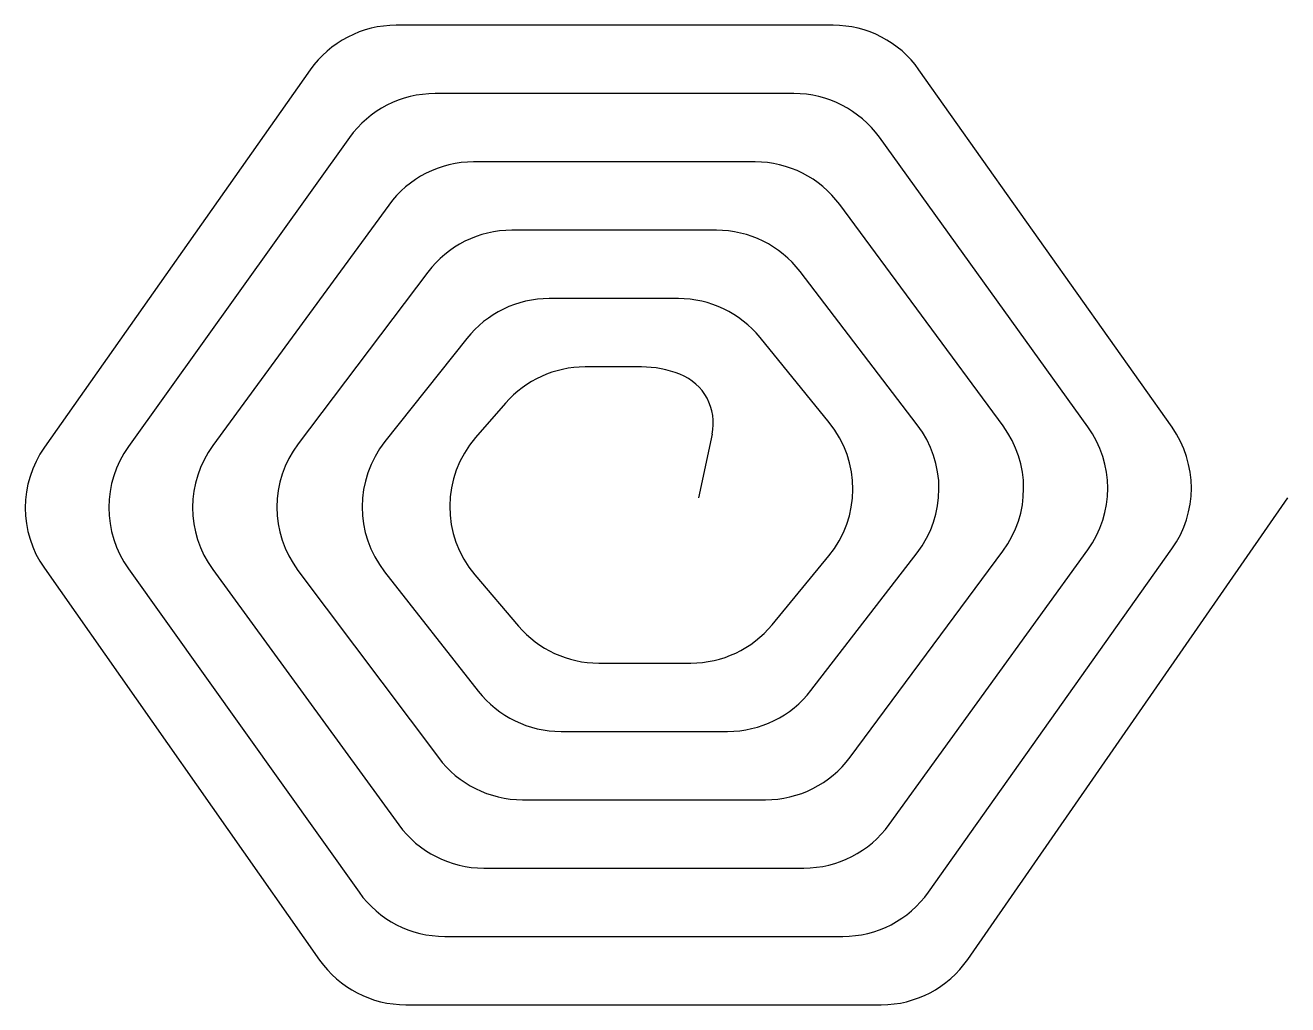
# Model space of a CAD drawing. Extents: x -2.3 to 2.5, y -1.93 to 1.8.
import ezdxf

# ---------------------------------------------------------------- set-up
doc = ezdxf.new("R2010")
doc.units = 0
doc.layers.add('MODELSKETCH_VISIBLE', color=7, linetype='CONTINUOUS')

msp = doc.modelspace()

# ---------------------------------------------------------------- linework, layer by layer
at = {"layer": 'MODELSKETCH_VISIBLE'}
for p, q in [((0.7749, 1.797), (-0.8854, 1.797)), ((-1.2125, 1.6273), (-2.2224, 0.1927)), ((2.0632, 0.2684), (1.1014, 1.628)), ((0.6264, 1.5372), (-0.7378, 1.5372)), ((-1.0631, 1.3699), (-1.9031, 0.1956)), ((1.7432, 0.2705), (0.951, 1.3709)), ((0.4786, 1.2774), (-0.5911, 1.2774)), ((-0.914, 1.1135), (-1.5821, 0.1996)), ((1.4212, 0.2736), (0.8005, 1.1149)), ((0.3318, 1.0176), (-0.4459, 1.0176)), ((-0.7652, 0.8585), (-1.2581, 0.2053)), ((1.0951, 0.2782), (0.6494, 0.8607)), ((0.1869, 0.7578), (-0.3036, 0.7578)), ((-0.617, 0.6064), (-0.9282, 0.2141)), ((0.7606, 0.2861), (0.4974, 0.61)), ((0.0466, 0.498), (-0.1678, 0.498)), ((-0.4697, 0.3604), (-0.5837, 0.2293)), ((0.3154, 0.2427), (0.264, 0)), ((1.2868, -1.7548), (2.503, 0)), ((0.5432, -0.4822), (0.7588, -0.2205)), ((0.691, -0.732), (1.0942, -0.2092)), ((0.8395, -0.9857), (1.4206, -0.2022)), ((0.9885, -1.2415), (1.7429, -0.1974)), ((1.1378, -1.4985), (2.0629, -0.194)), ((-2.2226, -0.2675), (-1.1766, -1.7568)), ((-1.9034, -0.2694), (-1.0263, -1.4993)), ((-1.5826, -0.2719), (-0.8758, -1.2427)), ((-1.2588, -0.2756), (-0.725, -0.9875)), ((-0.9294, -0.2816), (-0.5736, -0.7347)), ((-0.5863, -0.2925), (-0.4204, -0.4873)), ((-0.1159, -0.6279), (0.2345, -0.6279)), ((-0.259, -0.8877), (0.3742, -0.8877)), ((-0.405, -1.1475), (0.5182, -1.1475)), ((-0.5524, -1.4073), (0.6643, -1.4073)), ((-0.7006, -1.6671), (0.8115, -1.6671)), ((-0.8492, -1.9269), (0.9581, -1.9269))]:
    msp.add_line(p, q, dxfattribs=at)
for centre, radius, start, end in [((-0.8854, 1.397), 0.4, 90, 144.856), ((0.7749, 1.397), 0.4, 35.2741, 90), ((-0.7378, 1.1372), 0.4, 90, 144.4246), ((0.6264, 1.1372), 0.4, 35.7513, 90), ((-0.5911, 0.8774), 0.4, 90, 143.831), ((0.4786, 0.8774), 0.4, 36.4196, 90), ((-0.4459, 0.6176), 0.4, 90, 142.9632), ((0.3318, 0.6176), 0.4, 37.4226, 90), ((-0.3036, 0.3578), 0.4, 90, 141.5747), ((0.1869, 0.3578), 0.4, 39.0935, 90), ((-0.1678, 0.098), 0.4, 90, 139.0009), ((0.0466, 0.098), 0.4, 68.5554, 90), ((0.1197, 0.2841), 0.2, 348.045, 68.5554), ((0.4501, 0.0339), 0.4, 320.5137, 39.0935), ((0.7775, 0.0351), 0.4, 322.3594, 37.4226), ((1.0993, 0.0361), 0.4, 323.442, 36.4196), ((1.4186, 0.0368), 0.4, 324.1533, 35.7513), ((1.7366, 0.0374), 0.4, 324.6561, 35.2741), ((-1.8953, -0.0376), 0.4, 144.856, 215.0833), ((-1.5777, -0.0371), 0.4, 144.4246, 215.4943), ((-1.2592, -0.0365), 0.4, 143.831, 216.055), ((-0.9388, -0.0356), 0.4, 142.9632, 216.8654), ((-0.6148, -0.0345), 0.4, 141.5747, 218.1389), ((-0.2818, -0.0331), 0.4, 139.0009, 220.4281), ((-0.1159, -0.2279), 0.4, 220.4281, 270), ((0.2345, -0.2279), 0.4, 270, 320.5137), ((-0.259, -0.4877), 0.4, 218.1389, 270), ((0.3742, -0.4877), 0.4, 270, 322.3594), ((-0.405, -0.7475), 0.4, 216.8654, 270), ((0.5182, -0.7475), 0.4, 270, 323.442), ((-0.5524, -1.0073), 0.4, 216.055, 270), ((0.6643, -1.0073), 0.4, 270, 324.1533), ((-0.7006, -1.2671), 0.4, 215.4943, 270), ((0.8115, -1.2671), 0.4, 270, 324.6561), ((-0.8492, -1.5269), 0.4, 215.0833, 270), ((0.9581, -1.5269), 0.4, 270, 325.2752)]:
    msp.add_arc(centre, radius, start, end, dxfattribs=at)

doc.saveas('drawing.dxf')
